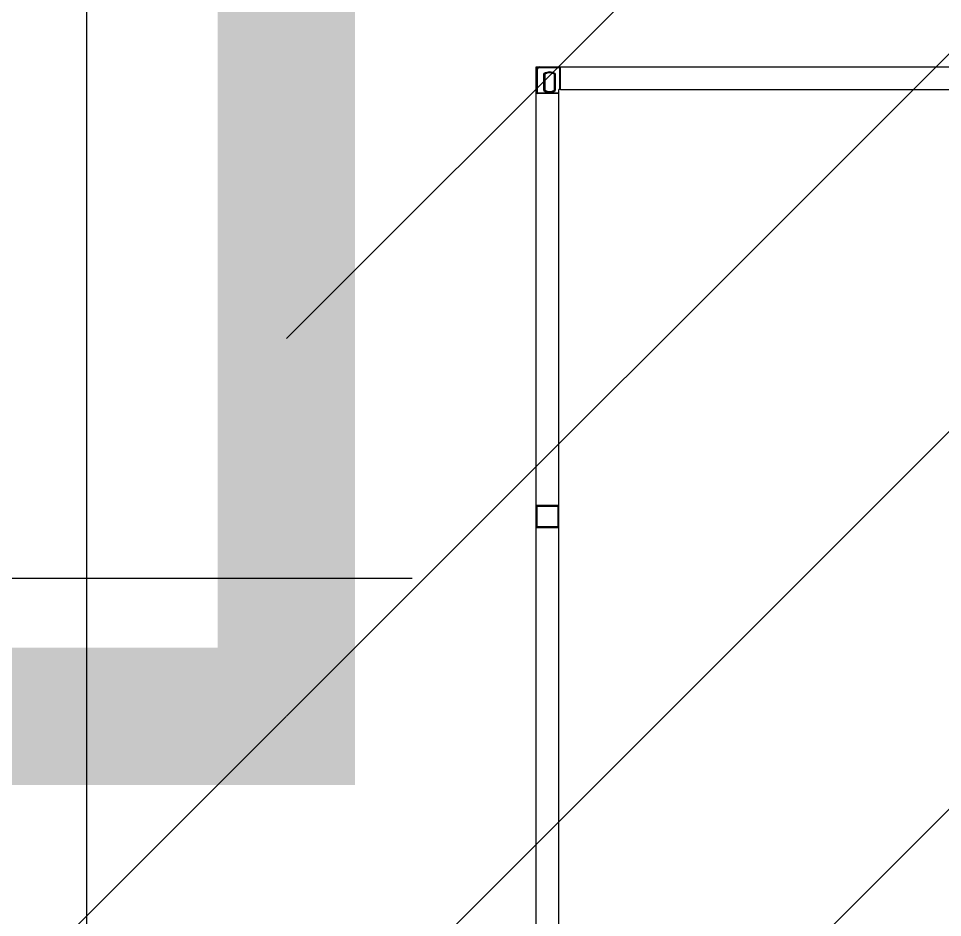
# Model space of a CAD drawing. Header units: millimetres. Extents: x 4133871 to 4440428, y -545651 to -495191.
# Drawn here: x 4199119.3 to 4199489.2, y -500163.6 to -499803.7 of the extents above; entities that cross this region are included whole.
import ezdxf

# ---------------------------------------------------------------- set-up
doc = ezdxf.new("R2010")
doc.units = ezdxf.units.MM
doc.header["$LTSCALE"] = 60
doc.linetypes.add('HID', pattern=[3, 2, -1])
doc.layers.add('3', color=3, linetype='Continuous')
doc.layers.add('SITE BOUNDARY-AP', color=4, linetype='xxx')
doc.styles.get("Standard").update_dxf_attribs({"font": 'romans.shx', "width": 0.75, "bigfont": 'whgtxt.shx'})
doc.linetypes.add('xxx', pattern='A,0.25,-0.022286,["xxx",Standard,S=0.1,R=0,X=0,Y=-0.035957],-0.221744', length=0.49403)

# ---------------------------------------------------------------- blocks, each defined once
blk = doc.blocks.new('KEY PLAN_NEW')
at = {"color": 253, "linetype": 'Continuous'}
for p, q in [((-1463.45, -1192.06), (-1463.45, -1191.94)), ((-1460.74, -1191.94), (-1460.74, -1192.06)), ((-1460.62, -1194.94), (-1460.62, -1191.94)), ((-1463.74, -1192.35), (-1463.86, -1192.35)), ((-1463.74, -1192.06), (-1463.74, -1192.06)), ((-1463.74, -1192.06), (-1463.74, -1192.06)), ((-1463.74, -1192.35), (-1463.74, -1195.38)), ((-1460.74, -1192.06), (-1463.45, -1192.06)), ((-1462.84, -1195.1), (-1462.84, -1192.84)), ((-1462.72, -1192.91), (-1462.72, -1195.04)), ((-1461.45, -1195.04), (-1461.45, -1192.91)), ((-1461.33, -1192.84), (-1461.33, -1195.1)), ((-1460.62, -1192.06), (-1460.74, -1192.06)), ((-1460.74, -1194.94), (-1460.74, -1192.06)), ((-1463.74, -1195.38), (-1463.86, -1195.38)), ((-1460.86, -1195.5), (-1463.86, -1195.5)), ((-1463.74, -1195.5), (-1463.74, -1195.38)), ((-1463.74, -1195.38), (-1460.86, -1195.38))]:
    blk.add_line(p, q, dxfattribs=at)
at = {"color": 253}
for p, q in [((-1460.62, -1194.94), (-1460.86, -1194.94)), ((-1460.86, -1195.5), (-1460.86, -1194.94)), ((-1460.86, -1308.38), (-1460.86, -1195.5)), ((-1460.62, -1194.94), (-1407.1, -1194.94)), ((-1463.86, -1250.44), (-1463.86, -1253.44)), ((-1463.86, -1250.44), (-1460.86, -1250.44)), ((-1463.74, -1253.32), (-1463.74, -1250.56)), ((-1463.74, -1250.56), (-1460.98, -1250.56)), ((-1460.98, -1250.56), (-1460.98, -1253.32)), ((-1460.98, -1250.56), (-1460.98, -1253.32)), ((-1460.86, -1253.44), (-1460.86, -1250.44)), ((-1460.86, -1253.44), (-1463.86, -1253.44)), ((-1460.98, -1253.32), (-1463.74, -1253.32))]:
    blk.add_line(p, q, dxfattribs=at)
blk.add_lwpolyline([(-1463.86, -1191.94), (-1403.86, -1191.94), (-1403.86, -1311.94), (-1463.86, -1311.94)], close=True, dxfattribs=at)
at = {"color": 253, "linetype": 'HID'}
blk.add_lwpolyline([(-1740.23, -1397.85), (-1600.43, -1397.85), (-1600.43, -1260.16), (-1463.86, -1260.16)], dxfattribs=at)
at = {"color": 253, "linetype": 'Continuous'}
for centre, radius, start, end in [((-1463.45, -1192.35), 0.41, 90, 180), ((-1460.74, -1192.06), 0.12, 0, 90), ((-1463.45, -1192.35), 0.29, 90, 180), ((-1462.08, -1193.97), 1.36, 56.2792, 123.7208), ((-1462.08, -1193.97), 1.24, 59.1964, 120.8036), ((-1463.74, -1195.38), 0.12, 180, 270), ((-1462.08, -1193.97), 1.36, 236.2792, 303.7208), ((-1462.08, -1193.97), 1.24, 239.1964, 300.8036)]:
    blk.add_arc(centre, radius, start, end, dxfattribs=at)
for points, knots in [([(-1462.84, -1192.84), (-1462.84, -1192.84, 46), (-1462.84, -1192.84, 46), (-1462.83, -1192.84, 46), (-1462.83, -1192.84, 46), (-1462.83, -1192.84, 46), (-1462.83, -1192.85, 46), (-1462.83, -1192.85, 46), (-1462.82, -1192.85, 46), (-1462.82, -1192.85, 46), (-1462.81, -1192.86, 46), (-1462.81, -1192.86, 46), (-1462.8, -1192.86, 46), (-1462.8, -1192.86, 46), (-1462.8, -1192.86, 46), (-1462.8, -1192.86, 46), (-1462.79, -1192.87, 46), (-1462.79, -1192.87, 46), (-1462.79, -1192.87, 46), (-1462.79, -1192.87, 46), (-1462.78, -1192.87, 46), (-1462.78, -1192.88, 46), (-1462.77, -1192.88, 46), (-1462.77, -1192.88, 46), (-1462.76, -1192.88, 46), (-1462.76, -1192.88, 46), (-1462.76, -1192.88, 46), (-1462.76, -1192.88, 46), (-1462.76, -1192.89, 46), (-1462.76, -1192.89, 46), (-1462.75, -1192.89, 46), (-1462.75, -1192.89, 46), (-1462.74, -1192.89, 46), (-1462.74, -1192.89, 46), (-1462.74, -1192.9, 46), (-1462.74, -1192.9, 46), (-1462.74, -1192.9, 46), (-1462.74, -1192.9, 46), (-1462.73, -1192.9, 46), (-1462.73, -1192.9, 46), (-1462.73, -1192.9, 46), (-1462.73, -1192.9, 46), (-1462.73, -1192.9, 46), (-1462.72, -1192.9, 46), (-1462.72, -1192.91, 46), (-1462.72, -1192.91, 46), (-1462.72, -1192.91, 46), (-1462.72, -1192.91, 46), (-1462.72, -1192.91, 46), (-1462.72, -1192.91, 46), (-1462.72, -1192.91, 46), (-1462.72, -1192.91, 46), (-1462.72, -1192.91, 46), (-1462.72, -1192.91, 46)], [0, 0, 0, 0, 0.00782, 0.00782, 0.015639, 0.031279, 0.031279, 0.062557, 0.062557, 0.125114, 0.125114, 0.187671, 0.187671, 0.21895, 0.21895, 0.234589, 0.234589, 0.250228, 0.250228, 0.312785, 0.312785, 0.375342, 0.375342, 0.437899, 0.437899, 0.453538, 0.453538, 0.469178, 0.469178, 0.500456, 0.500456, 0.563013, 0.563013, 0.62557, 0.62557, 0.641209, 0.641209, 0.656849, 0.656849, 0.688127, 0.688127, 0.750684, 0.750684, 0.813241, 0.813241, 0.828881, 0.828881, 0.84452, 0.84452, 0.875798, 0.875798, 0.938355, 1, 1, 1, 1]), ([(-1461.45, -1192.91), (-1461.45, -1192.91, 46), (-1461.45, -1192.91, 46), (-1461.45, -1192.91, 46), (-1461.44, -1192.91, 46), (-1461.44, -1192.91, 46), (-1461.44, -1192.91, 46), (-1461.44, -1192.91, 46), (-1461.44, -1192.91, 46), (-1461.44, -1192.91, 46), (-1461.44, -1192.9, 46), (-1461.44, -1192.9, 46), (-1461.43, -1192.9, 46), (-1461.43, -1192.9, 46), (-1461.43, -1192.9, 46), (-1461.43, -1192.9, 46), (-1461.43, -1192.9, 46), (-1461.43, -1192.9, 46), (-1461.43, -1192.9, 46), (-1461.43, -1192.9, 46), (-1461.42, -1192.89, 46), (-1461.42, -1192.89, 46), (-1461.41, -1192.89, 46), (-1461.41, -1192.89, 46), (-1461.41, -1192.89, 46), (-1461.41, -1192.89, 46), (-1461.4, -1192.88, 46), (-1461.4, -1192.88, 46), (-1461.4, -1192.88, 46), (-1461.4, -1192.88, 46), (-1461.4, -1192.88, 46), (-1461.39, -1192.88, 46), (-1461.39, -1192.88, 46), (-1461.38, -1192.87, 46), (-1461.38, -1192.87, 46), (-1461.37, -1192.87, 46), (-1461.37, -1192.87, 46), (-1461.37, -1192.87, 46), (-1461.37, -1192.86, 46), (-1461.37, -1192.86, 46), (-1461.36, -1192.86, 46), (-1461.36, -1192.86, 46), (-1461.36, -1192.86, 46), (-1461.35, -1192.86, 46), (-1461.35, -1192.85, 46), (-1461.34, -1192.85, 46), (-1461.34, -1192.85, 46), (-1461.33, -1192.85, 46), (-1461.33, -1192.84, 46), (-1461.33, -1192.84, 46), (-1461.33, -1192.84, 46), (-1461.33, -1192.84, 46), (-1461.33, -1192.84, 46), (-1461.33, -1192.84, 46)], [0, 0, 0, 0, 0.06206, 0.12459, 0.12459, 0.155854, 0.155854, 0.171487, 0.171487, 0.187119, 0.187119, 0.249648, 0.249648, 0.312178, 0.312178, 0.343442, 0.343442, 0.359075, 0.359075, 0.374707, 0.374707, 0.437236, 0.437236, 0.499766, 0.499766, 0.53103, 0.53103, 0.546663, 0.546663, 0.562295, 0.562295, 0.624824, 0.624824, 0.687353, 0.687353, 0.749883, 0.749883, 0.765515, 0.765515, 0.781147, 0.781147, 0.812412, 0.812412, 0.874941, 0.874941, 0.937471, 0.937471, 0.968735, 0.968735, 0.984368, 0.992184, 0.992184, 1, 1, 1, 1]), ([(-1462.84, -1195.1), (-1462.84, -1195.1, 46), (-1462.84, -1195.1, 46), (-1462.83, -1195.1, 46), (-1462.83, -1195.1, 46), (-1462.83, -1195.1, 46), (-1462.83, -1195.1, 46), (-1462.83, -1195.1, 46), (-1462.82, -1195.1, 46), (-1462.82, -1195.09, 46), (-1462.81, -1195.09, 46), (-1462.81, -1195.09, 46), (-1462.8, -1195.09, 46), (-1462.8, -1195.09, 46), (-1462.8, -1195.08, 46), (-1462.8, -1195.08, 46), (-1462.79, -1195.08, 46), (-1462.79, -1195.08, 46), (-1462.79, -1195.08, 46), (-1462.79, -1195.08, 46), (-1462.78, -1195.07, 46), (-1462.78, -1195.07, 46), (-1462.77, -1195.07, 46), (-1462.77, -1195.07, 46), (-1462.76, -1195.06, 46), (-1462.76, -1195.06, 46), (-1462.76, -1195.06, 46), (-1462.76, -1195.06, 46), (-1462.76, -1195.06, 46), (-1462.76, -1195.06, 46), (-1462.75, -1195.06, 46), (-1462.75, -1195.06, 46), (-1462.74, -1195.05, 46), (-1462.74, -1195.05, 46), (-1462.74, -1195.05, 46), (-1462.74, -1195.05, 46), (-1462.74, -1195.05, 46), (-1462.74, -1195.05, 46), (-1462.73, -1195.05, 46), (-1462.73, -1195.05, 46), (-1462.73, -1195.05, 46), (-1462.73, -1195.05, 46), (-1462.73, -1195.04, 46), (-1462.72, -1195.04, 46), (-1462.72, -1195.04, 46), (-1462.72, -1195.04, 46), (-1462.72, -1195.04, 46), (-1462.72, -1195.04, 46), (-1462.72, -1195.04, 46), (-1462.72, -1195.04, 46), (-1462.72, -1195.04, 46), (-1462.72, -1195.04, 46), (-1462.72, -1195.04, 46), (-1462.72, -1195.04, 46)], [0, 0, 0, 0, 0.00782, 0.00782, 0.015639, 0.031279, 0.031279, 0.062557, 0.062557, 0.125114, 0.125114, 0.187671, 0.187671, 0.21895, 0.21895, 0.234589, 0.234589, 0.250228, 0.250228, 0.312785, 0.312785, 0.375342, 0.375342, 0.437899, 0.437899, 0.453538, 0.453538, 0.469178, 0.469178, 0.500456, 0.500456, 0.563013, 0.563013, 0.62557, 0.62557, 0.641209, 0.641209, 0.656849, 0.656849, 0.688127, 0.688127, 0.750684, 0.750684, 0.813241, 0.813241, 0.828881, 0.828881, 0.84452, 0.84452, 0.875798, 0.875798, 0.938355, 1, 1, 1, 1]), ([(-1461.45, -1195.04), (-1461.45, -1195.04, 46), (-1461.45, -1195.04, 46), (-1461.45, -1195.04, 46), (-1461.44, -1195.04, 46), (-1461.44, -1195.04, 46), (-1461.44, -1195.04, 46), (-1461.44, -1195.04, 46), (-1461.44, -1195.04, 46), (-1461.44, -1195.04, 46), (-1461.44, -1195.04, 46), (-1461.44, -1195.04, 46), (-1461.43, -1195.05, 46), (-1461.43, -1195.05, 46), (-1461.43, -1195.05, 46), (-1461.43, -1195.05, 46), (-1461.43, -1195.05, 46), (-1461.43, -1195.05, 46), (-1461.43, -1195.05, 46), (-1461.43, -1195.05, 46), (-1461.42, -1195.05, 46), (-1461.42, -1195.05, 46), (-1461.41, -1195.06, 46), (-1461.41, -1195.06, 46), (-1461.41, -1195.06, 46), (-1461.41, -1195.06, 46), (-1461.4, -1195.06, 46), (-1461.4, -1195.06, 46), (-1461.4, -1195.06, 46), (-1461.4, -1195.06, 46), (-1461.4, -1195.07, 46), (-1461.39, -1195.07, 46), (-1461.39, -1195.07, 46), (-1461.38, -1195.07, 46), (-1461.38, -1195.08, 46), (-1461.37, -1195.08, 46), (-1461.37, -1195.08, 46), (-1461.37, -1195.08, 46), (-1461.37, -1195.08, 46), (-1461.37, -1195.08, 46), (-1461.36, -1195.09, 46), (-1461.36, -1195.09, 46), (-1461.36, -1195.09, 46), (-1461.35, -1195.09, 46), (-1461.35, -1195.09, 46), (-1461.34, -1195.1, 46), (-1461.34, -1195.1, 46), (-1461.33, -1195.1, 46), (-1461.33, -1195.1, 46), (-1461.33, -1195.1, 46), (-1461.33, -1195.1, 46), (-1461.33, -1195.1, 46), (-1461.33, -1195.1, 46), (-1461.33, -1195.1, 46)], [0, 0, 0, 0, 0.06206, 0.12459, 0.12459, 0.155854, 0.155854, 0.171487, 0.171487, 0.187119, 0.187119, 0.249648, 0.249648, 0.312178, 0.312178, 0.343442, 0.343442, 0.359075, 0.359075, 0.374707, 0.374707, 0.437236, 0.437236, 0.499766, 0.499766, 0.53103, 0.53103, 0.546663, 0.546663, 0.562295, 0.562295, 0.624824, 0.624824, 0.687353, 0.687353, 0.749883, 0.749883, 0.765515, 0.765515, 0.781147, 0.781147, 0.812412, 0.812412, 0.874941, 0.874941, 0.937471, 0.937471, 0.968735, 0.968735, 0.984368, 0.992184, 0.992184, 1, 1, 1, 1])]:
    blk.add_open_spline(points, degree=3, knots=knots, dxfattribs=at)
at = {"layer": 'SITE BOUNDARY-AP', "color": 253, "linetype": 'Continuous', "ltscale": 10000, "flags": 128}
blk.add_lwpolyline([(-1523.86, -492.1), (-1523.86, -1363.13)], dxfattribs=at)

msp = doc.modelspace()

# ---------------------------------------------------------------- hatches: boundary and pattern name
at = {"layer": '3'}
h = msp.add_hatch(dxfattribs=at)
h.set_pattern_fill('ANSI31', color=256, scale=855.36)
h.set_pattern_definition([(45, (-12566.07, -107751.94), (-75.603857, 75.603857), [])])
h.paths.add_polyline_path([(4199046.58, -500083.05), (4199226.58, -500083.05), (4199226.58, -499723.05), (4199766.58, -499723.05), (4199766.58, -499543.05), (4200866.58, -499543.05), (4200866.58, -499665.45), (4201706.94, -499665.45), (4201706.94, -500263.05), (4201766.58, -500263.05), (4201766.58, -501723.05), (4200515.58, -501723.05), (4200515.58, -501727.55), (4200506.58, -501727.55), (4200506.58, -501903.05), (4199946.58, -501903.05), (4199946.58, -501543.05), (4199586.58, -501543.05), (4199586.58, -501183.05), (4199226.58, -501183.05), (4199226.58, -500823.05), (4198686.58, -500823.05), (4198686.58, -500443.05), (4199046.58, -500443.05)])

# ---------------------------------------------------------------- linework, layer by layer
at = {"layer": '3', "const_width": 55}
msp.add_lwpolyline([(4199046.58, -500083.05), (4199226.58, -500083.05), (4199226.58, -499723.05), (4199766.58, -499723.05), (4199766.58, -499543.05), (4200866.58, -499543.05), (4200866.58, -499665.45), (4201706.94, -499665.45), (4201706.94, -500263.05), (4201766.58, -500263.05), (4201766.58, -501723.05), (4200515.58, -501723.05), (4200515.58, -501727.55), (4200506.58, -501727.55), (4200506.58, -501903.05), (4199946.58, -501903.05), (4199946.58, -501543.05), (4199586.58, -501543.05), (4199586.58, -501183.05), (4199226.58, -501183.05), (4199226.58, -500823.05), (4198686.58, -500823.05), (4198686.58, -500443.05), (4199046.58, -500443.05)], close=True, dxfattribs=at)

# ---------------------------------------------------------------- block references
at = {"xscale": 3, "yscale": 3, "zscale": 3}
msp.add_blockref('KEY PLAN_NEW', (4203718.16, -496247.22), dxfattribs=at)

doc.saveas('drawing.dxf')
